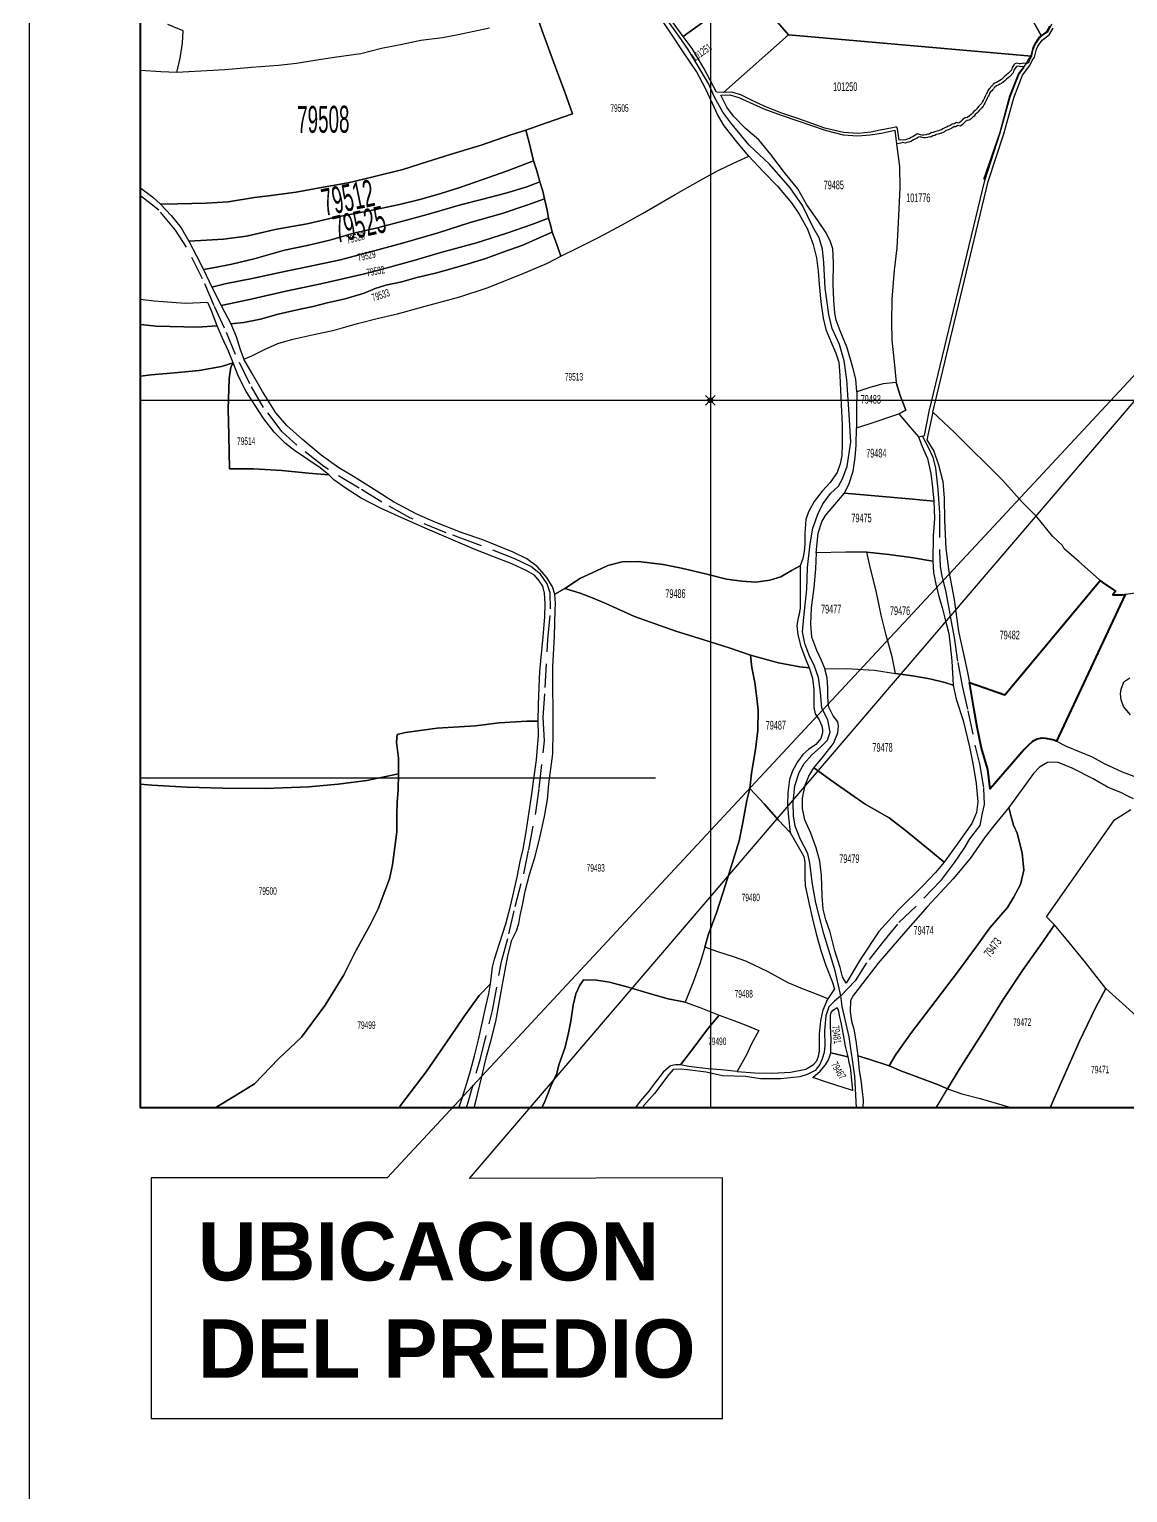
# Model space of a CAD drawing. Extents: x 776738 to 777032, y 9211875 to 9212308.
# Drawn here: x 776946.48 to 776969.5, y 9212046.74 to 9212077.41 of the extents above; entities that cross this region are included whole.
import ezdxf

# ---------------------------------------------------------------- set-up
doc = ezdxf.new("R2010")
doc.units = 0
doc.header["$MEASUREMENT"] = 0
doc.header["$PDMODE"] = 35
doc.header["$PDSIZE"] = 0.1
doc.linetypes.add('DASHED', pattern=[0.75, 0.5, -0.25])
doc.layers.get('0').update_dxf_attribs({"linetype": 'CONTINUOUS'})
doc.layers.add('lindero definitivo matriz', color=6, linetype='CONTINUOUS')
doc.styles.get("Standard").update_dxf_attribs({"font": 'arial.ttf'})

msp = doc.modelspace()

# ---------------------------------------------------------------- linework, layer by layer
at = {"color": 7, "linetype": 'Continuous', "lineweight": 30}
msp.add_line((776946.478, 9212104.868), (776946.478, 9211982.683), dxfattribs=at)
at = {"color": 5}
for p, q in [((776960.752, 9212102.896), (776960.752, 9212054.81)), ((776948.807, 9212069.638), (776996.781, 9212069.638))]:
    msp.add_line(p, q, dxfattribs=at)
at = {"color": 1, "linetype": 'Continuous'}
for p, q in [((776975.383, 9212076.338), (776953.975, 9212053.339)), ((776955.704, 9212053.324), (776975.383, 9212076.338)), ((776953.975, 9212053.339), (776949.033, 9212053.339)), ((776949.033, 9212053.339), (776949.033, 9212048.29)), ((776961.005, 9212053.339), (776955.704, 9212053.324)), ((776961.005, 9212048.29), (776961.005, 9212053.339)), ((776961.005, 9212048.29), (776949.033, 9212048.29))]:
    msp.add_line(p, q, dxfattribs=at)
at = {"color": 251, "linetype": 'Continuous'}
msp.add_line((776948.824, 9212061.725), (776959.599, 9212061.725), dxfattribs=at)
at = {"color": 7, "linetype": 'Continuous', "lineweight": 40}
msp.add_lwpolyline([(776948.807, 9212102.896), (776996.781, 9212102.896), (776996.781, 9212054.81), (776948.807, 9212054.81)], close=True, dxfattribs=at)
at = {"color": 7, "linetype": 'Continuous'}
for points in [[(776962.386, 9212077.295), (776961.554, 9212078.264), (776961.122, 9212079.356), (776960.384, 9212080.258), (776959.896, 9212081.284), (776959.265, 9212082.168), (776958.446, 9212083.324), (776959.573, 9212084.169), (776960.357, 9212084.951), (776959.879, 9212085.534), (776960.439, 9212085.78), (776961.036, 9212085.967), (776961.644, 9212086.173), (776962.217, 9212086.449), (776962.507, 9212086.57), (776967.689, 9212077.269), (776967.632, 9212077.217), (776967.562, 9212077.118), (776967.529, 9212077.041), (776967.496, 9212076.941), (776967.48, 9212076.849)], [(776959.529, 9212078.162), (776961.122, 9212079.356), (776961.554, 9212078.264), (776960.178, 9212077.264)], [(776961.554, 9212078.264), (776962.386, 9212077.295), (776961.029, 9212076.09), (776960.883, 9212076.094), (776960.611, 9212076.601), (776960.372, 9212077.01), (776960.178, 9212077.264)], [(776961.029, 9212076.09), (776962.386, 9212077.295), (776967.48, 9212076.849), (776967.448, 9212076.794), (776967.415, 9212076.712), (776967.381, 9212076.7), (776967.353, 9212076.7), (776967.322, 9212076.706), (776967.252, 9212076.692), (776967.222, 9212076.687), (776967.166, 9212076.701), (776967.135, 9212076.69), (776967.111, 9212076.667), (776967.076, 9212076.616), (776967.061, 9212076.56), (776966.993, 9212076.487), (776966.923, 9212076.43), (776966.887, 9212076.396), (776966.855, 9212076.362), (776966.818, 9212076.34), (776966.782, 9212076.321), (776966.748, 9212076.299), (776966.713, 9212076.285), (776966.681, 9212076.262), (776966.661, 9212076.239), (776966.647, 9212076.225), (776966.63, 9212076.206), (776966.615, 9212076.183), (776966.593, 9212076.167), (776966.563, 9212076.133), (776966.559, 9212076.102), (776966.536, 9212076.069), (776966.516, 9212076.026), (776966.493, 9212075.98), (776966.475, 9212075.939), (776966.454, 9212075.902), (776966.43, 9212075.86), (776966.402, 9212075.829), (776966.376, 9212075.801), (776966.35, 9212075.771), (776966.327, 9212075.742), (776966.299, 9212075.712), (776966.267, 9212075.684), (776966.245, 9212075.654), (776966.217, 9212075.63), (776966.18, 9212075.598), (776966.142, 9212075.568), (776966.107, 9212075.559), (776966.085, 9212075.559), (776966.037, 9212075.514), (776966, 9212075.479), (776965.958, 9212075.444), (776965.899, 9212075.459), (776965.869, 9212075.436), (776965.854, 9212075.432), (776965.818, 9212075.426), (776965.78, 9212075.4), (776965.763, 9212075.391), (776965.737, 9212075.383), (776965.709, 9212075.365), (776965.677, 9212075.355), (776965.648, 9212075.345), (776965.621, 9212075.327), (776965.594, 9212075.306), (776965.561, 9212075.297), (776965.529, 9212075.289), (776965.494, 9212075.277), (776965.451, 9212075.266), (776965.418, 9212075.248), (776965.378, 9212075.242), (776965.34, 9212075.213), (776965.303, 9212075.219), (776965.264, 9212075.205), (776965.224, 9212075.198), (776965.184, 9212075.198), (776965.152, 9212075.205), (776965.113, 9212075.218), (776965.079, 9212075.214), (776965.036, 9212075.187), (776964.999, 9212075.167), (776964.961, 9212075.146), (776964.927, 9212075.125), (776964.878, 9212075.109), (776964.838, 9212075.1), (776964.799, 9212075.089), (776964.746, 9212075.098), (776964.707, 9212075.088), (776964.676, 9212075.331), (776964.66, 9212075.363), (776964.634, 9212075.36), (776964.565, 9212075.352), (776964.309, 9212075.299), (776964.115, 9212075.257), (776963.851, 9212075.231), (776963.542, 9212075.254), (776963.151, 9212075.341), (776962.604, 9212075.54), (776962.25, 9212075.656), (776961.895, 9212075.794), (776961.599, 9212075.936), (776961.388, 9212076.042), (776961.198, 9212076.1)], [(776965.337, 9212069.403), (776966.5, 9212074.242), (776966.827, 9212075.242), (776967.034, 9212075.996), (776967.218, 9212076.47), (776967.33, 9212076.618), (776967.287, 9212076.633), (776967.257, 9212076.629), (776967.201, 9212076.643), (776967.169, 9212076.632), (776967.146, 9212076.608), (776967.11, 9212076.558), (776967.096, 9212076.501), (776967.028, 9212076.428), (776966.958, 9212076.372), (776966.922, 9212076.337), (776966.89, 9212076.303), (776966.853, 9212076.281), (776966.817, 9212076.262), (776966.783, 9212076.24), (776966.748, 9212076.226), (776966.716, 9212076.203), (776966.695, 9212076.18), (776966.682, 9212076.167), (776966.665, 9212076.147), (776966.649, 9212076.124), (776966.628, 9212076.109), (776966.598, 9212076.074), (776966.594, 9212076.043), (776966.571, 9212076.011), (776966.55, 9212075.968), (776966.528, 9212075.921), (776966.51, 9212075.88), (776966.489, 9212075.843), (776966.465, 9212075.801), (776966.437, 9212075.77), (776966.411, 9212075.743), (776966.385, 9212075.712), (776966.362, 9212075.684), (776966.333, 9212075.653), (776966.302, 9212075.625), (776966.279, 9212075.595), (776966.252, 9212075.571), (776966.215, 9212075.54), (776966.176, 9212075.509), (776966.142, 9212075.5), (776966.12, 9212075.5), (776966.072, 9212075.456), (776966.035, 9212075.42), (776965.993, 9212075.385), (776965.934, 9212075.4), (776965.904, 9212075.377), (776965.889, 9212075.373), (776965.853, 9212075.367), (776965.815, 9212075.341), (776965.798, 9212075.333), (776965.772, 9212075.324), (776965.744, 9212075.306), (776965.711, 9212075.297), (776965.682, 9212075.287), (776965.656, 9212075.268), (776965.629, 9212075.248), (776965.596, 9212075.238), (776965.564, 9212075.231), (776965.528, 9212075.218), (776965.486, 9212075.208), (776965.453, 9212075.189), (776965.412, 9212075.183), (776965.374, 9212075.155), (776965.338, 9212075.161), (776965.299, 9212075.146), (776965.258, 9212075.139), (776965.219, 9212075.139), (776965.187, 9212075.147), (776965.148, 9212075.159), (776965.114, 9212075.155), (776965.071, 9212075.128), (776965.033, 9212075.109), (776964.996, 9212075.087), (776964.962, 9212075.066), (776964.913, 9212075.05), (776964.872, 9212075.041), (776964.834, 9212075.03), (776964.78, 9212075.039), (776964.742, 9212075.03), (776964.651, 9212075.013), (776964.658, 9212074.958), (776964.714, 9212074.54), (776964.722, 9212074.089), (776964.686, 9212073.356), (776964.658, 9212072.837), (776964.606, 9212072.367), (776964.557, 9212071.761), (776964.546, 9212071.286), (776964.557, 9212070.899), (776964.603, 9212070.445), (776964.644, 9212070.011), (776964.729, 9212069.736), (776964.848, 9212069.429), (776964.704, 9212069.357), (776964.931, 9212069.083), (776965.111, 9212068.872), (776965.242, 9212068.903)], [(776960.969, 9212076.036), (776961.16, 9212076.038), (776961.351, 9212075.986), (776961.578, 9212075.883), (776961.872, 9212075.749), (776962.233, 9212075.615), (776962.586, 9212075.493), (776963.154, 9212075.297), (776963.536, 9212075.204), (776963.845, 9212075.178), (776964.103, 9212075.204), (776964.335, 9212075.24), (776964.616, 9212075.299), (776964.658, 9212074.958), (776964.714, 9212074.54), (776964.722, 9212074.089), (776964.686, 9212073.356), (776964.658, 9212072.837), (776964.606, 9212072.367), (776964.557, 9212071.761), (776964.546, 9212071.286), (776964.557, 9212070.899), (776964.603, 9212070.445), (776964.644, 9212070.011), (776964.371, 9212069.98), (776964.092, 9212069.908), (776963.819, 9212069.815), (776963.799, 9212070.084), (776963.739, 9212070.323), (776963.615, 9212070.736), (776963.471, 9212071.097), (776963.388, 9212071.319), (776963.363, 9212071.474), (776963.339, 9212071.73), (776963.324, 9212072.075), (776963.334, 9212072.519), (776963.319, 9212072.813), (776963.27, 9212072.96), (776963.177, 9212073.146), (776963.002, 9212073.41), (776962.775, 9212073.735), (776962.581, 9212074.067), (776962.329, 9212074.382), (776962.019, 9212074.79), (776961.766, 9212075.099), (776961.485, 9212075.334), (776961.237, 9212075.592), (776961.098, 9212075.783), (776960.969, 9212076.036)], [(776956.886, 9212075.303), (776956.572, 9212075.205), (776955.946, 9212074.983), (776955.297, 9212074.793), (776954.808, 9212074.633), (776954.305, 9212074.478), (776953.684, 9212074.319), (776953.159, 9212074.199), (776952.637, 9212074.104), (776952.07, 9212074.001), (776951.49, 9212073.923), (776951.201, 9212073.888), (776950.647, 9212073.801), (776950.188, 9212073.773), (776949.586, 9212073.753), (776949.225, 9212073.746), (776949.453, 9212073.508), (776949.664, 9212073.254), (776949.822, 9212072.974), (776950.074, 9212072.984), (776950.545, 9212073.012), (776951.028, 9212073.079), (776951.392, 9212073.162), (776951.628, 9212073.215), (776951.901, 9212073.267), (776952.301, 9212073.335), (776952.839, 9212073.465), (776953.233, 9212073.539), (776953.708, 9212073.63), (776954.239, 9212073.745), (776954.665, 9212073.846), (776955.08, 9212073.969), (776955.5, 9212074.095), (776955.981, 9212074.268), (776956.48, 9212074.438), (776956.773, 9212074.553), (776957.047, 9212074.654), (776956.952, 9212075.039), (776956.886, 9212075.303)], [(776957.047, 9212074.654), (776956.773, 9212074.553), (776956.48, 9212074.438), (776955.981, 9212074.268), (776955.5, 9212074.095), (776955.08, 9212073.969), (776954.665, 9212073.846), (776954.239, 9212073.745), (776953.708, 9212073.63), (776953.233, 9212073.539), (776952.839, 9212073.465), (776952.301, 9212073.335), (776951.901, 9212073.267), (776951.628, 9212073.215), (776951.392, 9212073.162), (776951.028, 9212073.079), (776950.545, 9212073.012), (776950.074, 9212072.984), (776949.822, 9212072.974), (776949.984, 9212072.664), (776950.132, 9212072.379), (776950.368, 9212072.425), (776950.721, 9212072.493), (776951.194, 9212072.605), (776951.827, 9212072.787), (776952.302, 9212072.882), (776952.779, 9212072.991), (776953.27, 9212073.142), (776953.745, 9212073.245), (776954.38, 9212073.417), (776954.891, 9212073.552), (776955.517, 9212073.734), (776955.954, 9212073.847), (776956.468, 9212073.981), (776956.904, 9212074.112), (776957.179, 9212074.217), (776957.116, 9212074.45), (776957.047, 9212074.654)], [(776957.619, 9212072.656), (776957.987, 9212072.839), (776958.41, 9212073.049), (776958.906, 9212073.314), (776959.331, 9212073.55), (776960.012, 9212073.95), (776960.59, 9212074.283), (776960.917, 9212074.455), (776961.237, 9212074.61), (776961.555, 9212074.755), (776961.858, 9212074.437), (776962.155, 9212074.123), (776962.453, 9212073.78), (776962.615, 9212073.536), (776962.789, 9212073.227), (776962.907, 9212072.904), (776962.974, 9212072.622), (776963.007, 9212072.342), (776963.028, 9212072.07), (776963.069, 9212071.705), (776963.115, 9212071.361), (776963.174, 9212071.122), (776963.277, 9212070.871), (776963.379, 9212070.624), (776963.446, 9212070.434), (776963.462, 9212070.157), (776963.49, 9212069.543), (776963.515, 9212069.127), (776963.513, 9212068.719), (776963.503, 9212068.483), (776963.471, 9212068.303), (776963.41, 9212068.124), (776963.264, 9212067.916), (776963.095, 9212067.736), (776962.925, 9212067.52), (776962.807, 9212067.3), (776962.751, 9212067.14), (776962.73, 9212066.848), (776962.733, 9212066.619), (776962.718, 9212066.47), (776962.692, 9212066.322), (776962.63, 9212066.167), (776962.451, 9212066.07), (776962.225, 9212065.941), (776962, 9212065.865), (776961.707, 9212065.828), (776961.409, 9212065.844), (776961.086, 9212065.89), (776960.678, 9212065.996), (776960.144, 9212066.119), (776959.759, 9212066.196), (776959.247, 9212066.258), (776958.9, 9212066.25), (776958.602, 9212066.178), (776958.351, 9212066.06), (776958.032, 9212065.91), (776957.699, 9212065.695), (776957.494, 9212065.577), (776957.442, 9212065.726), (776957.325, 9212065.926), (776957.119, 9212066.154), (776956.905, 9212066.316), (776956.619, 9212066.453), (776955.98, 9212066.712), (776955.552, 9212066.86), (776954.999, 9212067.074), (776954.598, 9212067.254), (776954.112, 9212067.513), (776953.705, 9212067.767), (776953.271, 9212068.043), (776952.967, 9212068.22), (776952.597, 9212068.489), (776952.206, 9212068.817), (776951.873, 9212069.108), (776951.643, 9212069.375), (776951.368, 9212069.819), (776951.147, 9212070.2), (776950.975, 9212070.499), (776951.141, 9212070.567), (776951.408, 9212070.7), (776951.685, 9212070.827), (776951.998, 9212070.922), (776952.441, 9212071.017), (776952.867, 9212071.109), (776953.357, 9212071.248), (776953.797, 9212071.363), (776954.195, 9212071.452), (776954.777, 9212071.611), (776955.503, 9212071.806), (776956.073, 9212071.992), (776956.796, 9212072.283), (776957.338, 9212072.513), (776957.619, 9212072.656)], [(776957.179, 9212074.217), (776956.904, 9212074.112), (776956.468, 9212073.981), (776955.954, 9212073.847), (776955.517, 9212073.734), (776954.891, 9212073.552), (776954.38, 9212073.417), (776953.745, 9212073.245), (776953.27, 9212073.142), (776952.779, 9212072.991), (776952.302, 9212072.882), (776951.827, 9212072.787), (776951.194, 9212072.605), (776950.721, 9212072.493), (776950.368, 9212072.425), (776950.132, 9212072.379), (776950.301, 9212072.009), (776950.613, 9212072.086), (776951.152, 9212072.193), (776951.726, 9212072.315), (776952.302, 9212072.432), (776953.003, 9212072.583), (776953.602, 9212072.74), (776954.303, 9212072.933), (776955.049, 9212073.149), (776955.718, 9212073.364), (776956.389, 9212073.552), (776956.904, 9212073.73), (776957.274, 9212073.86), (776957.239, 9212074.023), (776957.179, 9212074.217)], [(776957.274, 9212073.86), (776956.904, 9212073.73), (776956.389, 9212073.552), (776955.718, 9212073.364), (776955.049, 9212073.149), (776954.303, 9212072.933), (776953.602, 9212072.74), (776953.003, 9212072.583), (776952.302, 9212072.432), (776951.726, 9212072.315), (776951.152, 9212072.193), (776950.613, 9212072.086), (776950.301, 9212072.009), (776950.496, 9212071.628), (776951.068, 9212071.743), (776951.854, 9212071.927), (776952.586, 9212072.078), (776953.475, 9212072.285), (776953.978, 9212072.412), (776954.536, 9212072.567), (776955.1, 9212072.735), (776955.849, 9212072.936), (776956.489, 9212073.138), (776957.008, 9212073.321), (776957.356, 9212073.454), (776957.328, 9212073.621), (776957.274, 9212073.86)], [(776957.356, 9212073.454), (776957.008, 9212073.321), (776956.489, 9212073.138), (776955.849, 9212072.936), (776955.1, 9212072.735), (776954.536, 9212072.567), (776953.978, 9212072.412), (776953.475, 9212072.285), (776952.586, 9212072.078), (776951.854, 9212071.927), (776951.068, 9212071.743), (776950.496, 9212071.628), (776950.7, 9212071.244), (776950.971, 9212071.268), (776951.323, 9212071.336), (776951.695, 9212071.446), (776952.158, 9212071.55), (776952.43, 9212071.603), (776952.723, 9212071.679), (776953.095, 9212071.766), (776953.495, 9212071.885), (776953.727, 9212071.978), (776953.952, 9212072.053), (776954.285, 9212072.124), (776954.597, 9212072.212), (776954.989, 9212072.303), (776955.34, 9212072.404), (776955.652, 9212072.491), (776956.044, 9212072.61), (776956.405, 9212072.74), (776956.818, 9212072.893), (776957.226, 9212073.071), (776957.439, 9212073.161), (776957.407, 9212073.288), (776957.356, 9212073.454)], [(776957.439, 9212073.161), (776957.226, 9212073.071), (776956.818, 9212072.893), (776956.405, 9212072.74), (776956.044, 9212072.61), (776955.652, 9212072.491), (776955.34, 9212072.404), (776954.989, 9212072.303), (776954.597, 9212072.212), (776954.285, 9212072.124), (776953.952, 9212072.053), (776953.727, 9212071.978), (776953.495, 9212071.885), (776953.095, 9212071.766), (776952.723, 9212071.679), (776952.43, 9212071.603), (776952.158, 9212071.55), (776951.695, 9212071.446), (776951.323, 9212071.336), (776950.971, 9212071.268), (776950.7, 9212071.244), (776950.816, 9212070.975), (776950.895, 9212070.7), (776950.975, 9212070.499), (776951.141, 9212070.567), (776951.408, 9212070.7), (776951.685, 9212070.827), (776951.998, 9212070.922), (776952.441, 9212071.017), (776952.867, 9212071.109), (776953.357, 9212071.248), (776953.797, 9212071.363), (776954.195, 9212071.452), (776954.777, 9212071.611), (776955.503, 9212071.806), (776956.073, 9212071.992), (776956.796, 9212072.283), (776957.338, 9212072.513), (776957.619, 9212072.656), (776957.526, 9212072.924), (776957.439, 9212073.161)], [(776950.749, 9212070.422), (776950.705, 9212070.333), (776950.669, 9212070.089), (776950.648, 9212069.455), (776950.659, 9212068.904), (776950.677, 9212068.2), (776951.18, 9212068.2), (776951.773, 9212068.169), (776952.328, 9212068.112), (776952.754, 9212068.077), (776952.572, 9212068.223), (776952.317, 9212068.397), (776952.039, 9212068.588), (776951.845, 9212068.732), (776951.608, 9212068.973), (776951.393, 9212069.247), (776951.225, 9212069.507), (776951.022, 9212069.825), (776950.863, 9212070.134), (776950.749, 9212070.422)], [(776963.814, 9212069.063), (776964.059, 9212069.135), (776964.704, 9212069.357), (776964.848, 9212069.429), (776964.729, 9212069.736), (776964.644, 9212070.011), (776964.371, 9212069.98), (776964.092, 9212069.908), (776963.819, 9212069.815), (776963.814, 9212069.471), (776963.814, 9212069.063)], [(776963.814, 9212069.063), (776964.059, 9212069.135), (776964.704, 9212069.357), (776964.931, 9212069.083), (776965.111, 9212068.872), (776965.191, 9212068.673), (776965.3, 9212068.415), (776965.372, 9212068.105), (776965.408, 9212067.811), (776965.436, 9212067.524), (776964.996, 9212067.567), (776964.356, 9212067.619), (776963.564, 9212067.693), (776963.659, 9212067.897), (776963.742, 9212068.155), (776963.789, 9212068.439), (776963.809, 9212068.697), (776963.814, 9212069.063)], [(776965.287, 9212068.806), (776965.433, 9212068.569), (776965.529, 9212068.288), (776965.622, 9212067.937), (776965.652, 9212067.585), (776965.66, 9212067.129), (776965.686, 9212066.535), (776965.75, 9212066.047), (776965.859, 9212065.464), (776965.949, 9212064.795), (776966.062, 9212064.29), (776966.14, 9212063.933), (776966.189, 9212063.688), (776966.271, 9212063.183), (776966.344, 9212062.785), (776966.434, 9212062.344), (776966.568, 9212061.9), (776966.614, 9212061.492), (776967.325, 9212062.32), (776967.414, 9212062.404), (776967.505, 9212062.486), (776967.599, 9212062.537), (776967.69, 9212062.556), (776967.785, 9212062.548), (776967.93, 9212062.521), (776968.002, 9212062.494), (776969.445, 9212065.569), (776969.383, 9212065.561), (776969.188, 9212065.559), (776969.244, 9212065.634), (776968.96, 9212065.823), (776968.472, 9212066.256), (776968.169, 9212066.527), (776968.129, 9212066.592), (776967.921, 9212066.788), (776967.596, 9212067.192), (776967.289, 9212067.502), (776966.879, 9212067.954), (776965.866, 9212068.966), (776965.411, 9212069.387)], [(776963.564, 9212067.693), (776964.356, 9212067.619), (776964.996, 9212067.567), (776965.436, 9212067.524), (776965.447, 9212067.163), (776965.421, 9212066.797), (776965.411, 9212066.265), (776964.959, 9212066.34), (776964.49, 9212066.408), (776964.031, 9212066.454), (776963.592, 9212066.454), (776962.968, 9212066.442), (776963.007, 9212066.852), (776963.084, 9212067.089), (776963.167, 9212067.224), (776963.363, 9212067.456), (776963.564, 9212067.693)], [(776964.031, 9212066.454), (776963.592, 9212066.454), (776962.968, 9212066.442), (776962.958, 9212066.102), (776962.922, 9212065.714), (776962.862, 9212065.289), (776962.847, 9212064.943), (776962.868, 9212064.68), (776962.973, 9212064.399), (776963.071, 9212064.192), (776963.149, 9212064.006), (776963.603, 9212064.016), (776964.19, 9212063.981), (776964.629, 9212063.914), (776964.562, 9212064.261), (776964.439, 9212064.715), (776964.333, 9212065.136), (776964.224, 9212065.641), (776964.101, 9212066.137), (776964.031, 9212066.454)], [(776964.629, 9212063.914), (776964.562, 9212064.261), (776964.439, 9212064.715), (776964.333, 9212065.136), (776964.224, 9212065.641), (776964.101, 9212066.137), (776964.031, 9212066.454), (776964.49, 9212066.408), (776964.959, 9212066.34), (776965.411, 9212066.265), (776965.428, 9212066.03), (776965.475, 9212065.782), (776965.542, 9212065.529), (776965.609, 9212065.297), (776965.663, 9212065.073), (776965.751, 9212064.748), (776965.777, 9212064.505), (776965.813, 9212064.18), (776965.839, 9212063.664), (776965.663, 9212063.72), (776965.349, 9212063.798), (776964.988, 9212063.86), (776964.629, 9212063.914)], [(776957.699, 9212065.695), (776958.032, 9212065.91), (776958.351, 9212066.06), (776958.602, 9212066.178), (776958.9, 9212066.25), (776959.247, 9212066.258), (776959.759, 9212066.196), (776960.144, 9212066.119), (776960.678, 9212065.996), (776961.086, 9212065.89), (776961.409, 9212065.844), (776961.707, 9212065.828), (776962, 9212065.865), (776962.225, 9212065.941), (776962.451, 9212066.07), (776962.63, 9212066.167), (776962.63, 9212065.803), (776962.633, 9212065.523), (776962.633, 9212065.287), (776962.612, 9212065.158), (776962.592, 9212065.076), (776962.566, 9212064.917), (776962.582, 9212064.722), (776962.646, 9212064.479), (776962.743, 9212064.217), (776962.82, 9212064.031), (776962.628, 9212064.054), (776962.177, 9212064.136), (776961.592, 9212064.296), (776961.145, 9212064.449), (776960.612, 9212064.619), (776960.029, 9212064.801), (776959.162, 9212065.104), (776958.561, 9212065.376), (776958.261, 9212065.507), (776958.025, 9212065.595), (776957.699, 9212065.695)], [(776961.592, 9212064.296), (776962.177, 9212064.136), (776962.628, 9212064.054), (776962.82, 9212064.031), (776962.892, 9212063.816), (776962.923, 9212063.569), (776962.92, 9212063.367), (776962.92, 9212063.197), (776962.951, 9212063.064), (776963.028, 9212062.94), (776963.09, 9212062.817), (776963.1, 9212062.74), (776963.1, 9212062.668), (776963.064, 9212062.55), (776962.959, 9212062.425), (776962.81, 9212062.317), (776962.687, 9212062.214), (776962.574, 9212062.06), (776962.471, 9212061.87), (776962.41, 9212061.69), (776962.374, 9212061.408), (776962.371, 9212061.148), (776962.387, 9212060.897), (776962.422, 9212060.579), (776962.177, 9212060.834), (776961.879, 9212061.178), (776961.577, 9212061.502), (776961.61, 9212061.823), (776961.697, 9212062.321), (776961.743, 9212062.727), (776961.751, 9212063.14), (776961.725, 9212063.392), (776961.684, 9212063.725), (776961.617, 9212064.039), (776961.592, 9212064.296)], [(776965.648, 9212059.954), (776965.362, 9212060.194), (776964.836, 9212060.627), (776964.498, 9212060.888), (776963.997, 9212061.176), (776963.698, 9212061.383), (776963.322, 9212061.641), (776962.922, 9212061.937), (776963.102, 9212062.149), (776963.33, 9212062.444), (776963.422, 9212062.665), (776963.438, 9212062.805), (776963.42, 9212062.9), (776963.322, 9212063.024), (776963.234, 9212063.209), (776963.218, 9212063.307), (776963.214, 9212063.452), (776963.214, 9212063.612), (776963.198, 9212063.818), (776963.149, 9212064.006), (776963.603, 9212064.016), (776964.19, 9212063.981), (776964.629, 9212063.914), (776964.988, 9212063.86), (776965.349, 9212063.798), (776965.663, 9212063.72), (776965.839, 9212063.664), (776965.901, 9212063.376), (776966.046, 9212062.928), (776966.18, 9212062.376), (776966.259, 9212061.991), (776966.321, 9212061.604), (776966.358, 9212061.222), (776966.332, 9212061), (776966.231, 9212060.77), (776965.922, 9212060.336), (776965.648, 9212059.954)], [(776962.922, 9212061.937), (776963.322, 9212061.641), (776963.698, 9212061.383), (776963.997, 9212061.176), (776964.498, 9212060.888), (776964.836, 9212060.627), (776965.362, 9212060.194), (776965.648, 9212059.954), (776965.468, 9212059.737), (776965.202, 9212059.461), (776964.691, 9212058.956), (776964.284, 9212058.507), (776963.897, 9212057.924), (776963.598, 9212057.418), (776963.52, 9212057.557), (776963.469, 9212057.748), (776963.363, 9212058.101), (776963.26, 9212058.488), (776963.172, 9212058.747), (776963.115, 9212058.969), (776963.092, 9212059.25), (776963.082, 9212059.678), (776963.046, 9212059.977), (776962.968, 9212060.256), (776962.857, 9212060.563), (776962.729, 9212060.842), (776962.682, 9212061.084), (776962.682, 9212061.301), (776962.739, 9212061.574), (776962.814, 9212061.757), (776962.922, 9212061.937)], [(776961.577, 9212061.502), (776961.879, 9212061.178), (776962.177, 9212060.834), (776962.422, 9212060.579), (776962.535, 9212060.383), (776962.646, 9212060.191), (776962.712, 9212060.078), (776962.733, 9212059.96), (776962.733, 9212059.641), (776962.738, 9212059.467), (776962.805, 9212059.138), (776962.889, 9212058.771), (776962.972, 9212058.458), (776963.069, 9212058.109), (776963.174, 9212057.793), (776963.302, 9212057.454), (776963.354, 9212057.3), (776963.21, 9212057.09), (776962.977, 9212057.19), (776962.684, 9212057.303), (776962.381, 9212057.431), (776961.965, 9212057.657), (776961.498, 9212057.883), (776961.239, 9212057.973), (776960.911, 9212058.076), (776960.634, 9212058.178), (776960.708, 9212058.427), (776960.888, 9212058.915), (776961.07, 9212059.482), (776961.229, 9212060.001), (776961.353, 9212060.401), (776961.434, 9212060.787), (776961.516, 9212061.249), (776961.577, 9212061.502)], [(776964.498, 9212055.691), (776964.64, 9212055.924), (776964.965, 9212056.384), (776965.463, 9212057.034), (776965.973, 9212057.707), (776966.323, 9212058.18), (776966.609, 9212058.578), (776966.978, 9212059.01), (776967.105, 9212059.214), (776967.25, 9212059.489), (776967.318, 9212059.786), (776967.289, 9212060.15), (776967.18, 9212060.562), (776967.107, 9212060.731), (776967.057, 9212060.909), (776967.006, 9212061.103), (776966.69, 9212060.721), (776966.511, 9212060.485), (776966.197, 9212060.037), (776965.839, 9212059.611), (776965.304, 9212059.025), (776964.839, 9212058.504), (776964.27, 9212057.841), (776963.872, 9212057.325), (776963.752, 9212057.171), (776963.685, 9212057.059), (776963.679, 9212056.829), (776963.707, 9212056.622), (776963.758, 9212056.454), (776963.797, 9212056.213), (776963.84, 9212055.898), (776964.072, 9212055.825), (776964.498, 9212055.691)], [(776963.21, 9212057.09), (776962.977, 9212057.19), (776962.684, 9212057.303), (776962.381, 9212057.431), (776961.965, 9212057.657), (776961.498, 9212057.883), (776961.239, 9212057.973), (776960.911, 9212058.076), (776960.634, 9212058.178), (776960.541, 9212057.85), (776960.393, 9212057.439), (776960.223, 9212057.023), (776960.554, 9212056.907), (776960.939, 9212056.753), (776961.242, 9212056.64), (776961.519, 9212056.537), (776961.765, 9212056.429), (776961.606, 9212056.132), (776961.519, 9212055.931), (776961.316, 9212055.57), (776961.686, 9212055.539), (776962.045, 9212055.534), (776962.43, 9212055.554), (776962.753, 9212055.621), (776962.913, 9212055.714), (776962.984, 9212055.796), (776963.02, 9212055.888), (776963.038, 9212055.998), (776963.038, 9212056.147), (776963.038, 9212056.353), (776963.064, 9212056.63), (776963.115, 9212056.861), (776963.21, 9212057.09)], [(776963.274, 9212055.962), (776963.277, 9212056.064), (776963.286, 9212056.237), (776963.272, 9212056.52), (776963.272, 9212056.744), (776963.281, 9212056.803), (776963.327, 9212056.858), (776963.409, 9212056.913), (776963.436, 9212056.835), (776963.448, 9212056.746), (776963.493, 9212056.564), (776963.534, 9212056.335), (776963.575, 9212056.098), (776963.634, 9212055.879), (776963.274, 9212055.962)], [(776960.939, 9212056.753), (776961.242, 9212056.64), (776961.519, 9212056.537), (776961.765, 9212056.429), (776961.606, 9212056.132), (776961.519, 9212055.931), (776961.316, 9212055.57), (776960.975, 9212055.604), (776960.703, 9212055.624), (776960.467, 9212055.65), (776960.303, 9212055.675), (776960.128, 9212055.706), (776960.387, 9212056.047), (776960.69, 9212056.458), (776960.939, 9212056.753)], [(776963.274, 9212055.962), (776963.634, 9212055.879), (776963.65, 9212055.763), (776963.678, 9212055.663), (776963.701, 9212055.457), (776963.728, 9212055.17), (776963.187, 9212055.345), (776962.896, 9212055.446), (776963.051, 9212055.574), (776963.165, 9212055.706), (776963.224, 9212055.811), (776963.274, 9212055.962)]]:
    msp.add_lwpolyline(points, close=True, dxfattribs=at)
for points in [[(776967.898, 9212077.52), (776967.822, 9212077.358), (776967.689, 9212077.269), (776962.507, 9212086.57)], [(776948.807, 9212074.092), (776948.819, 9212074.085), (776949.067, 9212073.894), (776949.225, 9212073.746), (776949.586, 9212073.753), (776950.188, 9212073.773), (776950.647, 9212073.801), (776951.201, 9212073.888), (776951.49, 9212073.923), (776952.07, 9212074.001), (776952.637, 9212074.104), (776953.159, 9212074.199), (776953.684, 9212074.319), (776954.305, 9212074.478), (776954.808, 9212074.633), (776955.297, 9212074.793), (776955.946, 9212074.983), (776956.572, 9212075.205), (776956.886, 9212075.303), (776957.318, 9212075.453), (776957.86, 9212075.643), (776957.696, 9212076.116), (776957.494, 9212076.655), (776957.223, 9212077.383), (776957.112, 9212077.707)], [(776957.112, 9212077.707), (776957.223, 9212077.383), (776957.494, 9212076.655), (776957.696, 9212076.116), (776957.86, 9212075.643), (776957.318, 9212075.453), (776956.886, 9212075.303), (776956.952, 9212075.039), (776957.047, 9212074.654), (776957.116, 9212074.45), (776957.179, 9212074.217), (776957.239, 9212074.023), (776957.274, 9212073.86), (776957.328, 9212073.621), (776957.356, 9212073.454), (776957.407, 9212073.288), (776957.439, 9212073.161), (776957.526, 9212072.924), (776957.619, 9212072.656), (776957.987, 9212072.839), (776958.41, 9212073.049), (776958.906, 9212073.314), (776959.331, 9212073.55), (776960.012, 9212073.95), (776960.59, 9212074.283), (776960.917, 9212074.455), (776961.237, 9212074.61), (776961.555, 9212074.755), (776961.337, 9212075.024), (776961.039, 9212075.394), (776960.9, 9212075.631), (776960.798, 9212075.862), (776960.651, 9212076.172), (776960.461, 9212076.527), (776960.195, 9212076.922), (776959.925, 9212077.335), (776959.607, 9212077.793)], [(776956.124, 9212077.437), (776955.467, 9212077.3), (776955.138, 9212077.236), (776954.684, 9212077.179), (776954.296, 9212077.099), (776953.856, 9212077.014), (776953.423, 9212076.902), (776952.866, 9212076.822), (776952.464, 9212076.76), (776952.076, 9212076.699), (776951.704, 9212076.654), (776951.137, 9212076.611), (776950.579, 9212076.564), (776949.569, 9212076.507), (776949.236, 9212076.522), (776948.807, 9212076.549)], [(776956.124, 9212077.437), (776955.467, 9212077.3), (776955.138, 9212077.236), (776954.684, 9212077.179), (776954.296, 9212077.099), (776953.856, 9212077.014), (776953.423, 9212076.902), (776952.866, 9212076.822), (776952.464, 9212076.76), (776952.076, 9212076.699), (776951.704, 9212076.654), (776951.137, 9212076.611), (776950.579, 9212076.564), (776949.569, 9212076.507), (776949.64, 9212076.808), (776949.687, 9212077.125), (776949.706, 9212077.385), (776949.38, 9212077.518)], [(776969.991, 9212065.639), (776969.445, 9212065.569), (776969.383, 9212065.561), (776969.188, 9212065.559), (776969.244, 9212065.634), (776968.96, 9212065.823), (776968.472, 9212066.256), (776968.169, 9212066.527), (776968.129, 9212066.592), (776967.921, 9212066.788), (776967.596, 9212067.192), (776967.289, 9212067.502), (776966.879, 9212067.954), (776965.866, 9212068.966), (776965.411, 9212069.387), (776966.574, 9212074.226), (776966.901, 9212075.226), (776967.108, 9212075.98), (776967.292, 9212076.454), (776967.444, 9212076.659), (776967.494, 9212076.76), (776967.547, 9212076.827), (776967.584, 9212076.997), (776967.616, 9212077.063), (776967.702, 9212077.184), (776967.853, 9212077.301), (776967.935, 9212077.44)], [(776948.807, 9212071.225), (776949.14, 9212071.189), (776950.002, 9212071.173), (776950.418, 9212071.2), (776950.295, 9212071.51), (776950.22, 9212071.69), (776949.745, 9212071.664), (776949.096, 9212071.716), (776948.807, 9212071.754)], [(776948.807, 9212070.147), (776949.031, 9212070.174), (776949.524, 9212070.216), (776950.035, 9212070.265), (776950.508, 9212070.343), (776950.749, 9212070.422), (776950.651, 9212070.671), (776950.519, 9212070.953), (776950.418, 9212071.2), (776950.002, 9212071.173), (776949.14, 9212071.189), (776948.807, 9212071.225)], [(776948.807, 9212061.593), (776949.049, 9212061.568), (776949.787, 9212061.531), (776950.531, 9212061.509), (776951.429, 9212061.501), (776952.334, 9212061.539), (776952.951, 9212061.59), (776953.555, 9212061.671), (776954.218, 9212061.811), (776954.216, 9212062.138), (776954.172, 9212062.472), (776954.188, 9212062.634), (776954.361, 9212062.672), (776955.029, 9212062.763), (776955.827, 9212062.812), (776956.323, 9212062.877), (776956.903, 9212062.912), (776957.144, 9212062.913), (776957.153, 9212063.255), (776957.164, 9212063.627), (776957.178, 9212063.951), (776957.196, 9212064.179), (776957.249, 9212064.679), (776957.281, 9212065.098), (776957.287, 9212065.374), (776957.278, 9212065.593), (776957.237, 9212065.739), (776957.164, 9212065.853), (776957.069, 9212065.972), (776956.891, 9212066.072), (776956.588, 9212066.212), (776956.196, 9212066.367), (776955.799, 9212066.517), (776955.261, 9212066.745), (776954.822, 9212066.939), (776954.348, 9212067.144), (776953.851, 9212067.368), (776953.431, 9212067.587), (776953.119, 9212067.79), (776952.863, 9212067.972), (776952.754, 9212068.077), (776952.328, 9212068.112), (776951.773, 9212068.169), (776951.18, 9212068.2), (776950.677, 9212068.2), (776950.659, 9212068.904), (776950.648, 9212069.455), (776950.669, 9212070.089), (776950.705, 9212070.333), (776950.749, 9212070.422), (776950.508, 9212070.343), (776950.035, 9212070.265), (776949.524, 9212070.216), (776949.031, 9212070.174), (776948.807, 9212070.147)], [(776955.803, 9212054.81), (776955.828, 9212054.916), (776955.961, 9212055.466), (776956.059, 9212055.882), (776956.149, 9212056.208), (776956.256, 9212056.619), (776956.334, 9212057.046), (776956.387, 9212057.361), (776956.449, 9212057.695), (776956.51, 9212057.993), (776956.593, 9212058.322), (776956.688, 9212058.52), (776956.739, 9212058.669), (776956.765, 9212058.838), (776956.811, 9212059.054), (776956.872, 9212059.346), (776956.962, 9212059.699), (776957.07, 9212060.058), (776957.168, 9212060.438), (776957.278, 9212060.913), (776957.335, 9212061.268), (776957.365, 9212061.601), (776957.45, 9212062.231), (776957.46, 9212062.714), (776957.458, 9212063.194), (776957.448, 9212063.584), (776957.448, 9212064.051), (776957.486, 9212064.696), (776957.502, 9212065.24), (776957.509, 9212065.376), (776957.494, 9212065.577), (776957.699, 9212065.695), (776958.025, 9212065.595), (776958.261, 9212065.507), (776958.561, 9212065.376), (776959.162, 9212065.104), (776960.029, 9212064.801), (776960.612, 9212064.619), (776961.145, 9212064.449), (776961.592, 9212064.296), (776961.617, 9212064.039), (776961.684, 9212063.725), (776961.725, 9212063.392), (776961.751, 9212063.14), (776961.743, 9212062.727), (776961.697, 9212062.321), (776961.61, 9212061.823), (776961.577, 9212061.502), (776961.516, 9212061.249), (776961.434, 9212060.787), (776961.353, 9212060.401), (776961.229, 9212060.001), (776961.07, 9212059.482), (776960.888, 9212058.915), (776960.708, 9212058.427), (776960.634, 9212058.178), (776960.541, 9212057.85), (776960.393, 9212057.439), (776960.223, 9212057.023), (776959.864, 9212057.095), (776959.497, 9212057.196), (776959.03, 9212057.339), (776958.64, 9212057.442), (776958.362, 9212057.483), (776958.091, 9212057.493), (776958.006, 9212057.363), (776957.934, 9212057.198), (776957.873, 9212056.957), (776957.826, 9212056.623), (776957.775, 9212056.381), (776957.706, 9212056.081), (776957.578, 9212055.706), (776957.537, 9212055.527), (776957.408, 9212055.265), (776957.282, 9212054.939), (776957.216, 9212054.81)], [(776969.991, 9212065.639), (776969.445, 9212065.569), (776968.002, 9212062.494), (776968.211, 9212062.388), (776968.75, 9212062.162), (776969.007, 9212062.025), (776969.38, 9212061.847), (776969.893, 9212061.66)], [(776969.558, 9212063.043), (776969.412, 9212063.22), (776969.357, 9212063.357), (776969.345, 9212063.486), (776969.36, 9212063.582), (776969.416, 9212063.74), (776969.543, 9212063.82)], [(776954.227, 9212054.81), (776954.261, 9212054.856), (776954.794, 9212055.561), (776955.302, 9212056.303), (776955.587, 9212056.713), (776955.903, 9212057.16), (776956.144, 9212057.405), (776956.162, 9212057.583), (776956.189, 9212057.756), (776956.225, 9212057.925), (776956.332, 9212058.251), (776956.465, 9212058.662), (776956.556, 9212059.008), (776956.613, 9212059.243), (776956.704, 9212059.64), (776956.767, 9212059.968), (776956.825, 9212060.231), (776956.893, 9212060.591), (776956.957, 9212061.011), (776957, 9212061.333), (776957.05, 9212061.707), (776957.11, 9212062.099), (776957.149, 9212062.612), (776957.144, 9212062.913), (776956.903, 9212062.912), (776956.323, 9212062.877), (776955.827, 9212062.812), (776955.029, 9212062.763), (776954.361, 9212062.672), (776954.188, 9212062.634), (776954.172, 9212062.472), (776954.216, 9212062.138), (776954.218, 9212061.811), (776954.21, 9212061.474), (776954.188, 9212061.21), (776954.183, 9212060.956), (776954.183, 9212060.595), (776954.142, 9212060.274), (776954.088, 9212059.902), (776954.024, 9212059.611), (776953.927, 9212059.346), (776953.789, 9212058.977), (776953.617, 9212058.627), (776953.326, 9212058.114), (776953.07, 9212057.599), (776952.682, 9212056.957), (776952.183, 9212056.291), (776951.698, 9212055.837), (776951.2, 9212055.312), (776950.817, 9212055.074), (776950.407, 9212054.826), (776950.362, 9212054.81)], [(776969.622, 9212061.283), (776969.487, 9212061.346), (776969.356, 9212061.416), (776969.091, 9212061.524), (776968.776, 9212061.706), (776968.336, 9212061.93), (776968.028, 9212062.05), (776967.816, 9212062.046), (776967.646, 9212061.95), (776967.524, 9212061.814), (776967.006, 9212061.103), (776967.057, 9212060.909), (776967.107, 9212060.731), (776967.18, 9212060.562), (776967.289, 9212060.15), (776967.318, 9212059.786), (776967.25, 9212059.489), (776967.105, 9212059.214), (776966.978, 9212059.01), (776966.609, 9212058.578), (776966.323, 9212058.18), (776965.973, 9212057.707), (776965.463, 9212057.034), (776964.965, 9212056.384), (776964.64, 9212055.924), (776964.498, 9212055.691), (776964.744, 9212055.586), (776965.1, 9212055.449), (776965.51, 9212055.299), (776965.72, 9212055.207), (776965.72, 9212055.207), (776965.963, 9212055.611), (776966.467, 9212056.401), (776966.873, 9212057.059), (776967.31, 9212057.704), (776967.733, 9212058.306), (776967.962, 9212058.643), (776967.794, 9212058.813), (776969.222, 9212060.846), (776969.566, 9212061.063)], [(776950.362, 9212054.81), (776950.407, 9212054.826), (776950.817, 9212055.074), (776951.2, 9212055.312), (776951.698, 9212055.837), (776952.183, 9212056.291), (776952.682, 9212056.957), (776953.07, 9212057.599), (776953.326, 9212058.114), (776953.617, 9212058.627), (776953.789, 9212058.977), (776953.927, 9212059.346), (776954.024, 9212059.611), (776954.088, 9212059.902), (776954.142, 9212060.274), (776954.183, 9212060.595), (776954.183, 9212060.956), (776954.188, 9212061.21), (776954.21, 9212061.474), (776954.218, 9212061.811), (776953.555, 9212061.671), (776952.951, 9212061.59), (776952.334, 9212061.539), (776951.429, 9212061.501), (776950.531, 9212061.509), (776949.787, 9212061.531), (776949.049, 9212061.568), (776948.807, 9212061.593)], [(776969.956, 9212056.487), (776969.041, 9212057.312), (776968.587, 9212057.889), (776968.273, 9212058.27), (776967.962, 9212058.643), (776967.794, 9212058.813), (776969.222, 9212060.846), (776969.566, 9212061.063)], [(776967.869, 9212054.81), (776967.949, 9212054.992), (776968.195, 9212055.542), (776968.484, 9212056.205), (776968.825, 9212056.906), (776969.041, 9212057.312), (776968.587, 9212057.889), (776968.273, 9212058.27), (776967.962, 9212058.643), (776967.733, 9212058.306), (776967.31, 9212057.704), (776966.873, 9212057.059), (776966.467, 9212056.401), (776965.963, 9212055.611), (776965.72, 9212055.207), (776966.022, 9212055.103), (776966.408, 9212055.003), (776966.862, 9212054.868), (776967.078, 9212054.81)], [(776957.216, 9212054.81), (776957.282, 9212054.939), (776957.408, 9212055.265), (776957.537, 9212055.527), (776957.578, 9212055.706), (776957.706, 9212056.081), (776957.775, 9212056.381), (776957.826, 9212056.623), (776957.873, 9212056.957), (776957.934, 9212057.198), (776958.006, 9212057.363), (776958.091, 9212057.493), (776958.362, 9212057.483), (776958.64, 9212057.442), (776959.03, 9212057.339), (776959.497, 9212057.196), (776959.864, 9212057.095), (776960.223, 9212057.023), (776960.554, 9212056.907), (776960.939, 9212056.753), (776960.69, 9212056.458), (776960.387, 9212056.047), (776960.128, 9212055.706), (776960.021, 9212055.706), (776959.913, 9212055.686), (776959.759, 9212055.552), (776959.554, 9212055.28), (776959.459, 9212055.16), (776959.284, 9212054.954), (776959.173, 9212054.81)], [(776955.482, 9212054.81), (776955.535, 9212054.971), (776955.651, 9212055.325), (776955.724, 9212055.58), (776955.811, 9212055.895), (776955.895, 9212056.23), (776955.972, 9212056.582), (776956.045, 9212056.933), (776956.107, 9212057.2), (776956.144, 9212057.405), (776955.903, 9212057.16), (776955.587, 9212056.713), (776955.302, 9212056.303), (776954.794, 9212055.561), (776954.261, 9212054.856), (776954.227, 9212054.81)], [(776969.832, 9212054.81), (776969.864, 9212054.946), (776969.936, 9212055.451), (776969.987, 9212055.759), (776970.043, 9212055.994), (776970.132, 9212056.134), (776970.227, 9212056.19), (776970.36, 9212056.185), (776970.343, 9212056.309), (776969.956, 9212056.487), (776969.041, 9212057.312), (776968.825, 9212056.906), (776968.484, 9212056.205), (776968.195, 9212055.542), (776967.949, 9212054.992), (776967.869, 9212054.81)], [(776965.484, 9212054.81), (776965.72, 9212055.207), (776965.51, 9212055.299), (776965.1, 9212055.449), (776964.744, 9212055.586), (776964.498, 9212055.691), (776964.072, 9212055.825), (776963.84, 9212055.898), (776963.871, 9212055.588), (776963.903, 9212055.388), (776963.935, 9212055.151), (776963.953, 9212054.968), (776963.945, 9212054.81)]]:
    msp.add_lwpolyline(points, dxfattribs=at)
at = {"color": 5, "linetype": 'Continuous'}
for points in [[(776963.486, 9212057.156), (776963.369, 9212057.68), (776963.128, 9212058.458), (776962.959, 9212059.103), (776962.89, 9212059.496), (776962.835, 9212059.937), (776962.797, 9212060.14), (776962.639, 9212060.43), (776962.529, 9212060.712), (776962.494, 9212060.926), (776962.487, 9212061.216), (776962.521, 9212061.554), (776962.615, 9212061.839), (776962.718, 9212062.026), (776962.876, 9212062.205), (776963.062, 9212062.371), (776963.207, 9212062.515), (776963.262, 9212062.681), (776963.214, 9212062.943), (776963.09, 9212063.184), (776963.059, 9212063.511), (776963.018, 9212063.828), (776962.935, 9212064.063), (776962.825, 9212064.297), (776962.728, 9212064.539), (776962.68, 9212064.787), (776962.711, 9212065.087), (776962.774, 9212065.68), (776962.787, 9212066.134), (776962.842, 9212066.631), (776962.901, 9212066.958), (776963.018, 9212067.289), (776963.114, 9212067.475), (776963.266, 9212067.682), (776963.438, 9212067.841), (776963.521, 9212067.992), (776963.617, 9212068.254), (776963.696, 9212068.761), (776963.662, 9212069.34), (776963.614, 9212070.064), (776963.555, 9212070.467), (776963.459, 9212070.805), (776963.307, 9212071.143), (776963.231, 9212071.439), (776963.156, 9212071.991), (776963.132, 9212072.518), (776963.104, 9212072.808), (776963.028, 9212073.042), (776962.898, 9212073.276), (776962.684, 9212073.718), (776962.426, 9212074.093), (776961.992, 9212074.589), (776961.565, 9212074.989), (776961.179, 9212075.451), (776961.01, 9212075.675), (776960.838, 9212075.992), (776960.714, 9212076.275), (776960.473, 9212076.675), (776960.287, 9212076.992), (776960.097, 9212077.264), (776959.829, 9212077.636)], [(776967.86, 9212077.483), (776967.788, 9212077.354), (776967.629, 9212077.238), (776967.55, 9212077.116), (776967.507, 9212077.035), (776967.47, 9212076.861), (776967.417, 9212076.789), (776967.369, 9212076.697), (776967.212, 9212076.488), (776967.02, 9212076.014), (776966.815, 9212075.253), (776966.475, 9212074.264)], [(776963.817, 9212054.81), (776963.782, 9212055.474), (776963.662, 9212056.297), (776963.51, 9212056.932), (776963.486, 9212057.156)]]:
    msp.add_lwpolyline(points, dxfattribs=at)
at = {"color": 1, "linetype": 'DASHED'}
for points in [[(776955.643, 9212054.81), (776955.933, 9212055.84), (776956.188, 9212056.845), (776956.373, 9212057.873), (776956.531, 9212058.452), (776956.659, 9212059.029), (776956.844, 9212059.713), (776956.945, 9212060.217), (776957.093, 9212060.998), (776957.166, 9212061.506), (776957.274, 9212062.497), (776957.249, 9212062.989), (776957.29, 9212063.616), (776957.347, 9212064.626), (776957.404, 9212065.265), (776957.391, 9212065.603), (776957.333, 9212065.788), (776957.191, 9212065.995), (776956.99, 9212066.155), (776956.656, 9212066.315), (776955.824, 9212066.636), (776955.217, 9212066.858), (776954.453, 9212067.174), (776953.868, 9212067.503), (776953.389, 9212067.798), (776952.648, 9212068.247), (776952.085, 9212068.696), (776951.781, 9212068.977), (776951.387, 9212069.485), (776951.103, 9212069.98), (776950.799, 9212070.596), (776950.57, 9212071.15), (776950.353, 9212071.619), (776950.11, 9212072.187), (776949.774, 9212072.848), (776949.545, 9212073.201), (776949.191, 9212073.625), (776948.807, 9212073.927)], [(776965.196, 9212068.878), (776965.32, 9212068.639), (776965.411, 9212068.447), (776965.466, 9212068.214), (776965.521, 9212067.774), (776965.553, 9212067.261), (776965.556, 9212066.467), (776965.565, 9212066.151), (776965.604, 9212065.952), (776965.682, 9212065.654), (776965.769, 9212065.15), (776965.858, 9212064.667), (776965.935, 9212064.141), (776966.025, 9212063.653), (776966.148, 9212063.127), (776966.297, 9212062.41), (776966.393, 9212062.016), (776966.478, 9212061.506), (776966.487, 9212061.167), (776966.446, 9212060.984), (776966.398, 9212060.726)], [(776966.398, 9212060.726), (776966.185, 9212060.448), (776966.062, 9212060.242), (776965.865, 9212059.954), (776965.572, 9212059.565), (776965.062, 9212059.036), (776964.673, 9212058.661), (776964.389, 9212058.308), (776964.021, 9212057.844), (776963.787, 9212057.468), (776963.486, 9212057.156)], [(776963.486, 9212057.156), (776963.351, 9212057.044), (776963.237, 9212056.925), (776963.172, 9212056.737), (776963.145, 9212056.421), (776963.15, 9212056.114), (776963.134, 9212055.965), (776963.097, 9212055.837), (776963.047, 9212055.714), (776962.951, 9212055.59), (776962.782, 9212055.508), (776962.626, 9212055.457), (776962.228, 9212055.416), (776961.802, 9212055.416), (776961.486, 9212055.462), (776961.008, 9212055.478), (776960.66, 9212055.552), (776960.271, 9212055.602), (776960.125, 9212055.62), (776959.97, 9212055.611), (776959.88, 9212055.508), (776959.578, 9212055.105), (776959.359, 9212054.858), (776959.326, 9212054.81)]]:
    msp.add_lwpolyline(points, dxfattribs=at)
at = {"color": 7, "linetype": 'Continuous', "lineweight": 40}
msp.add_lwpolyline([(776968.917, 9212065.861), (776968.96, 9212065.823), (776969.244, 9212065.634), (776969.188, 9212065.559), (776969.383, 9212065.561), (776969.445, 9212065.569), (776968.002, 9212062.494), (776967.93, 9212062.521), (776967.785, 9212062.548), (776967.69, 9212062.556), (776967.599, 9212062.537), (776967.505, 9212062.486), (776967.414, 9212062.404), (776967.325, 9212062.32), (776966.614, 9212061.492), (776966.568, 9212061.9), (776966.434, 9212062.344), (776966.344, 9212062.785), (776966.271, 9212063.183), (776966.189, 9212063.688), (776966.181, 9212063.726), (776966.925, 9212063.467), (776968.917, 9212065.861)], dxfattribs=at)
at = {"color": 3, "linetype": 'Continuous'}
msp.add_point((776960.752, 9212069.638), dxfattribs=at)

# ---------------------------------------------------------------- texts
at = {"color": 7, "width": 0.5}
for s, height, rotation, p in [('101251', 0.1571, 35.2, (776960.422, 9212076.736)), ('79505', 0.1571, 0.3, (776958.658, 9212075.684)), ('79508', 0.5637, 0.3, (776952.094, 9212075.243)), ('79512', 0.564, 11.5, (776952.674, 9212073.503)), ('79485', 0.1818, 0.3, (776963.127, 9212074.06)), ('79525', 0.5637, 12.6, (776952.924, 9212072.934)), ('79528', 0.1571, 15.1, (776953.151, 9212072.918)), ('79529', 0.1569, 13, (776953.379, 9212072.55)), ('79532', 0.1571, 10.4, (776953.563, 9212072.235)), ('79533', 0.1571, 18.7, (776953.685, 9212071.707)), ('79513', 0.1571, 0.3, (776957.703, 9212070.051)), ('79483', 0.1818, 0.3, (776963.903, 9212069.566)), ('79514', 0.1571, 0.3, (776950.834, 9212068.703)), ('79484', 0.1818, 0.3, (776964.018, 9212068.438)), ('79475', 0.1818, 0.3, (776963.708, 9212067.079)), ('79486', 0.1818, 0.3, (776959.809, 9212065.495)), ('79477', 0.1818, 0.3, (776963.072, 9212065.17)), ('79476', 0.1818, 0.3, (776964.516, 9212065.135)), ('79482', 0.1818, 0.3, (776966.814, 9212064.626)), ('79487', 0.1818, 0.3, (776961.912, 9212062.736)), ('79478', 0.1818, 0.3, (776964.149, 9212062.27)), ('79493', 0.1571, 0.3, (776958.159, 9212059.757)), ('79479', 0.1818, 0.3, (776963.453, 9212059.939)), ('79500', 0.1571, 0.3, (776951.285, 9212059.272)), ('79480', 0.1571, 0.3, (776961.408, 9212059.138)), ('79474', 0.1818, 0.3, (776965.009, 9212058.434)), ('79473', 0.1821, 53.7, (776966.615, 9212057.946)), ('79488', 0.1571, 0.3, (776961.261, 9212057.117)), ('79499', 0.1571, 0.3, (776953.354, 9212056.463)), ('79481', 0.1571, 278.1, (776963.293, 9212056.522)), ('79472', 0.1571, 0.3, (776967.097, 9212056.523)), ('79490', 0.1571, 0.3, (776960.706, 9212056.123)), ('79467', 0.1571, 301.2, (776963.272, 9212055.713)), ('79471', 0.1571, 0.3, (776968.73, 9212055.53))]:
    msp.add_text(s, height=height, rotation=rotation, dxfattribs=at).set_placement(p)
for s, p in [('101250', (776963.324, 9212076.121)), ('101776', (776964.855, 9212073.791))]:
    msp.add_text(s, height=0.1818, dxfattribs=at).set_placement(p)
at = {"layer": 'lindero definitivo matriz', "color": 7, "insert": (776950.009, 9212052.411), "char_height": 1.22184, "width": 12.53618, "attachment_point": 1}
msp.add_mtext('{\\fArial|b1|i0|c0|p34;UBICACION DEL PREDIO}', dxfattribs=at)

doc.saveas('drawing.dxf')
